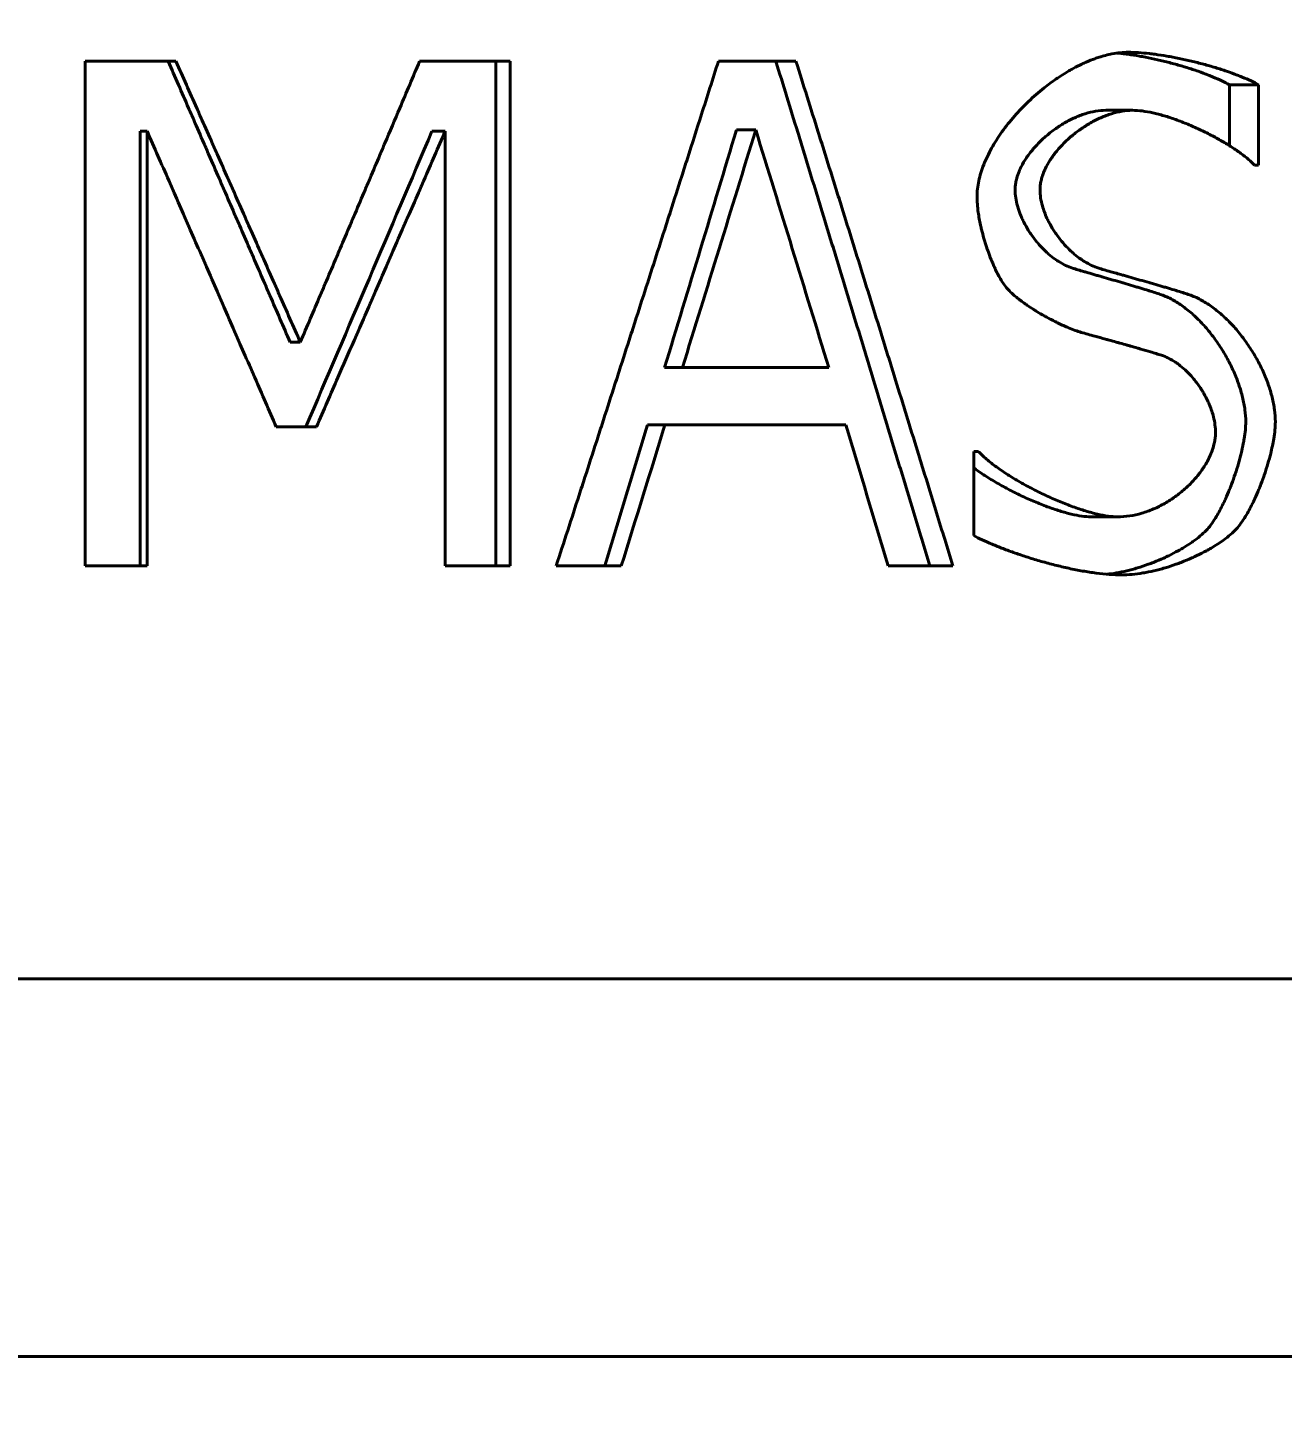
# Model space of a CAD drawing. Header units: millimetres. Extents: x 0 to 51860, y 0 to 5940.
# Drawn here: x 3983.95 to 4006.33, y 1702.15 to 1726.71 of the extents above; entities that cross this region are included whole.
import ezdxf

# ---------------------------------------------------------------- set-up
doc = ezdxf.new("R2010")
doc.units = ezdxf.units.MM
doc.header["$LTSCALE"] = 10
doc.layers.add('가시적인 것(ISO)', color=3, linetype='Continuous', lineweight=40)
doc.layers.add('치수(ISO)', color=2, linetype='Continuous', lineweight=25)
doc.styles.add('치수 텍스트_PSTEK_POSCO', font='isocp.shx')
doc.dimstyles.new('치수_PSTEK_POSCO', dxfattribs={"dimscale": 10, "dimtxt": 3.5, "dimasz": 2.5, "dimexe": 2, "dimexo": 2.5, "dimgap": 1, "dimtad": 1, "dimrnd": 1e-08, "dimdsep": 46, "dimtxsty": '치수 텍스트_PSTEK_POSCO', "dimcen": 0.09, "dimdle": 10, "dimclrd": 7, "dimclre": 7, "dimclrt": 2, "dimadec": 1, "dimazin": 2, "dimtfac": 1, "dimtmove": 0, "dimatfit": 3, "dimfxl": 0, "dimtolj": 1, "dimlwd": -1, "dimlwe": -1, "dimarcsym": 0})

# ---------------------------------------------------------------- blocks, each defined once
blk = doc.blocks.new('*D24')
at = {"layer": 'Defpoints', "color": 0}
for p in [(3893.189, 1812.006), (4763.189, 1812.006), (4763.189, 1549.441)]:
    blk.add_point(p, dxfattribs=at)
at = {"layer": '치수(ISO)', "color": 7}
for p, q in [((3893.189, 1787.006), (3893.189, 1529.441)), ((4763.189, 1787.006), (4763.189, 1529.441)), ((3918.189, 1549.441), (4738.189, 1549.441))]:
    blk.add_line(p, q, dxfattribs=at)
for points in [[(3918.189, 1553.607), (3918.189, 1545.274), (3893.189, 1549.441)], [(4738.189, 1553.607), (4738.189, 1545.274), (4763.189, 1549.441)]]:
    blk.add_solid(points, dxfattribs=at)
at = {"layer": '치수(ISO)', "color": 2, "insert": (4296.675, 1576.941), "char_height": 35, "attachment_point": 4, "style": '치수 텍스트_PSTEK_POSCO'}
blk.add_mtext('\\A1;870', dxfattribs=at)

msp = doc.modelspace()

# ---------------------------------------------------------------- linework, layer by layer
at = {"layer": '가시적인 것(ISO)'}
for p, q in [((3984.9754, 1717.11), (3984.9754, 1726.11)), ((3986.5968, 1726.11), (3984.9754, 1726.11)), ((3992.5559, 1726.11), (3990.9419, 1726.11)), ((3992.2993, 1726.11), (3992.2993, 1717.11)), ((3992.5559, 1726.11), (3992.5559, 1717.11)), ((3997.654, 1726.11), (3996.2708, 1726.11)), ((4005.3836, 1725.687), (4005.3836, 1724.6051)), ((4005.3836, 1725.687), (4005.9058, 1725.687)), ((4005.9058, 1725.687), (4005.9058, 1724.2575)), ((4003.1799, 1725.2348), (4003.6573, 1725.2348)), ((3985.9558, 1724.8629), (3985.9558, 1717.11)), ((3985.9558, 1724.8629), (3986.0836, 1724.8629)), ((3986.0836, 1724.8629), (3986.0836, 1717.11)), ((3991.1628, 1724.8629), (3991.3963, 1724.8629)), ((3991.3963, 1717.11), (3991.3963, 1724.8629)), ((3996.5932, 1724.8848), (3996.9369, 1724.8848)), ((4005.8311, 1724.2575), (4005.9058, 1724.2575)), ((3988.6319, 1721.0995), (3988.814, 1721.0995)), ((3995.3115, 1720.6473), (3995.6292, 1720.6473)), ((3998.2382, 1720.6473), (3995.6292, 1720.6473)), ((3995.0061, 1719.6262), (3995.3176, 1719.6262)), ((3995.3176, 1719.6262), (3998.5428, 1719.6262)), ((3988.3834, 1719.5898), (3989.1007, 1719.5898)), ((4000.8236, 1717.6497), (4000.8236, 1719.1522)), ((4000.903, 1719.1522), (4000.8236, 1719.1522)), ((4002.9157, 1717.9852), (4003.3877, 1717.9852)), ((3984.9754, 1717.11), (3986.0836, 1717.11)), ((3991.3963, 1717.11), (3992.5559, 1717.11)), ((3993.3787, 1717.11), (3994.5394, 1717.11)), ((3999.2973, 1717.11), (4000.4525, 1717.11)), ((4024.1951, 1709.7463), (3949.3438, 1709.7463)), ((4010.4946, 1703.0063), (3982.6233, 1703.0063))]:
    msp.add_line(p, q, dxfattribs=at)
for centre, major_axis, ratio, start_param, end_param in [((3831.8254, 1718.3681), (-169.766, -508.3477), 0.2894628, 1.6647014, 1.6696283), ((3834.7662, 1718.3681), (-170.0564, -499.0879), 0.2889188, 1.666416, 1.6714334), ((3796.8905, 1718.3681), (-174.8279, 497.4366), 0.3644437, 4.5824874, 4.5875048)]:
    msp.add_ellipse(centre, major_axis=major_axis, ratio=ratio, start_param=start_param, end_param=end_param, dxfattribs=at)
for points, knots in [([(4000.8832, 1723.6959), (4000.8832, 1723.7415), (4000.8859, 1723.7878), (4000.8911, 1723.8346), (4000.8963, 1723.8814), (4000.9041, 1723.9287), (4000.9143, 1723.9764), (4000.9347, 1724.0719), (4000.9647, 1724.1689), (4001.0032, 1724.2665), (4001.0225, 1724.3153), (4001.0439, 1724.3642), (4001.0673, 1724.4131), (4001.114, 1724.511), (4001.1688, 1724.6088), (4001.2303, 1724.7055), (4001.2611, 1724.7539), (4001.2935, 1724.802), (4001.3276, 1724.8496), (4001.3956, 1724.945), (4001.4699, 1725.0387), (4001.5494, 1725.1297), (4001.5891, 1725.1752), (4001.6301, 1725.22), (4001.6722, 1725.264), (4001.7565, 1725.352), (4001.8453, 1725.4368), (4001.9375, 1725.5172), (4001.9836, 1725.5574), (4002.0306, 1725.5965), (4002.0783, 1725.6344), (4002.1498, 1725.6913), (4002.223, 1725.7454), (4002.2973, 1725.7963), (4002.322, 1725.8133), (4002.3469, 1725.8299), (4002.3719, 1725.8461), (4002.4219, 1725.8786), (4002.4724, 1725.9096), (4002.5231, 1725.939), (4002.5485, 1725.9537), (4002.574, 1725.9679), (4002.5995, 1725.9818), (4002.6505, 1726.0095), (4002.7017, 1726.0355), (4002.7531, 1726.0597), (4002.7787, 1726.0718), (4002.8044, 1726.0834), (4002.8301, 1726.0946), (4002.8815, 1726.1169), (4002.933, 1726.1374), (4002.9843, 1726.1558), (4003.01, 1726.165), (4003.0356, 1726.1737), (4003.0612, 1726.1818), (4003.138, 1726.2063), (4003.2144, 1726.2261), (4003.29, 1726.2407), (4003.3908, 1726.2602), (4003.49, 1726.2705), (4003.5868, 1726.2705)], [0, 0, 0, 0, 0.0416667, 0.0416667, 0.0416667, 0.0833333, 0.0833333, 0.0833333, 0.1666667, 0.1666667, 0.1666667, 0.2083333, 0.2083333, 0.2083333, 0.2916667, 0.2916667, 0.2916667, 0.3333333, 0.3333333, 0.3333333, 0.4166667, 0.4166667, 0.4166667, 0.4583333, 0.4583333, 0.4583333, 0.5416667, 0.5416667, 0.5416667, 0.5833333, 0.5833333, 0.5833333, 0.6458333, 0.6458333, 0.6458333, 0.6666667, 0.6666667, 0.6666667, 0.7083333, 0.7083333, 0.7083333, 0.7291667, 0.7291667, 0.7291667, 0.7708333, 0.7708333, 0.7708333, 0.7916667, 0.7916667, 0.7916667, 0.8333333, 0.8333333, 0.8333333, 0.8541667, 0.8541667, 0.8541667, 0.9166667, 0.9166667, 0.9166667, 1, 1, 1, 1]), ([(4003.3847, 1726.2564), (4003.4138, 1726.2536), (4003.4434, 1726.2505), (4003.5061, 1726.2432), (4003.5394, 1726.239), (4003.6404, 1726.2251), (4003.7094, 1726.2143), (4003.8146, 1726.1958), (4003.8499, 1726.1893), (4003.9563, 1726.1687), (4004.0279, 1726.1537), (4004.1354, 1726.1293), (4004.1713, 1726.1209), (4004.2785, 1726.0949), (4004.3497, 1726.0765), (4004.4551, 1726.0475), (4004.49, 1726.0376), (4004.5936, 1726.0073), (4004.6615, 1725.9863), (4004.7603, 1725.9539), (4004.7927, 1725.9429), (4004.8884, 1725.9097), (4004.9499, 1725.8869), (4005.0378, 1725.8523), (4005.0663, 1725.8407), (4005.1496, 1725.8056), (4005.202, 1725.782), (4005.2989, 1725.7345), (4005.3435, 1725.7107), (4005.3836, 1725.687)], [0.12844075, 0.12844075, 0.12844075, 0.12844075, 0.16666667, 0.16666667, 0.20833333, 0.20833333, 0.29166667, 0.29166667, 0.33333333, 0.33333333, 0.41666667, 0.41666667, 0.45833333, 0.45833333, 0.54166667, 0.54166667, 0.58333333, 0.58333333, 0.66666667, 0.66666667, 0.70833333, 0.70833333, 0.79166667, 0.79166667, 0.83333333, 0.83333333, 0.91666667, 0.91666667, 1, 1, 1, 1]), ([(4003.5868, 1726.2705), (4003.6424, 1726.2705), (4003.7015, 1726.2684), (4003.7634, 1726.2644), (4003.8253, 1726.2605), (4003.89, 1726.2546), (4003.9568, 1726.247), (4003.9901, 1726.2432), (4004.0241, 1726.239), (4004.0584, 1726.2344), (4004.1271, 1726.2251), (4004.1976, 1726.2143), (4004.2691, 1726.202), (4004.3048, 1726.1958), (4004.3409, 1726.1893), (4004.3771, 1726.1824), (4004.4494, 1726.1687), (4004.5225, 1726.1537), (4004.5957, 1726.1374), (4004.6322, 1726.1293), (4004.6688, 1726.1209), (4004.7053, 1726.1122), (4004.7782, 1726.0949), (4004.8509, 1726.0765), (4004.9225, 1726.0571), (4004.9584, 1726.0475), (4004.994, 1726.0376), (4005.0292, 1726.0275), (4005.0997, 1726.0073), (4005.1689, 1725.9863), (4005.2361, 1725.9647), (4005.2697, 1725.9539), (4005.3028, 1725.9429), (4005.3354, 1725.9319), (4005.4004, 1725.9097), (4005.4632, 1725.8869), (4005.523, 1725.8639), (4005.5529, 1725.8523), (4005.582, 1725.8407), (4005.6103, 1725.829), (4005.667, 1725.8056), (4005.7204, 1725.782), (4005.7698, 1725.7583), (4005.8193, 1725.7345), (4005.8648, 1725.7107), (4005.9058, 1725.687)], [0, 0, 0, 0, 0.0833333, 0.0833333, 0.0833333, 0.1666667, 0.1666667, 0.1666667, 0.2083333, 0.2083333, 0.2083333, 0.2916667, 0.2916667, 0.2916667, 0.3333333, 0.3333333, 0.3333333, 0.4166667, 0.4166667, 0.4166667, 0.4583333, 0.4583333, 0.4583333, 0.5416667, 0.5416667, 0.5416667, 0.5833333, 0.5833333, 0.5833333, 0.6666667, 0.6666667, 0.6666667, 0.7083333, 0.7083333, 0.7083333, 0.7916667, 0.7916667, 0.7916667, 0.8333333, 0.8333333, 0.8333333, 0.9166667, 0.9166667, 0.9166667, 1, 1, 1, 1]), ([(3986.4588, 1726.11), (3986.5194, 1725.9709), (3986.6405, 1725.6925), (3986.7918, 1725.3445), (3986.9431, 1724.9966), (3987.064, 1724.7182), (3987.2151, 1724.3703), (3987.336, 1724.0919), (3987.487, 1723.744), (3987.6077, 1723.4656), (3987.7586, 1723.1176), (3987.8792, 1722.8393), (3988.0299, 1722.4913), (3988.1504, 1722.213), (3988.301, 1721.865), (3988.4515, 1721.517), (3988.5718, 1721.2387), (3988.6319, 1721.0995)], [0, 0, 0, 0, 0.0457587, 0.0915174, 0.11439674, 0.16015544, 0.18303479, 0.22879349, 0.25167284, 0.29743153, 0.32031088, 0.36606958, 0.38894893, 0.43470763, 0.45758698, 0.50334567, 0.54910437, 0.54910437, 0.54910437, 0.54910437]), ([(3986.5968, 1726.11), (3986.6586, 1725.9709), (3986.7822, 1725.6925), (3986.9366, 1725.3445), (3987.0909, 1724.9966), (3987.2143, 1724.7182), (3987.3685, 1724.3703), (3987.4918, 1724.0919), (3987.6459, 1723.744), (3987.769, 1723.4656), (3987.923, 1723.1176), (3988.046, 1722.8393), (3988.1998, 1722.4913), (3988.3228, 1722.213), (3988.4764, 1721.865), (3988.6299, 1721.517), (3988.7527, 1721.2387), (3988.814, 1721.0995)], [0, 0, 0, 0, 0.0457587, 0.0915174, 0.11439674, 0.16015544, 0.18303479, 0.22879349, 0.25167284, 0.29743153, 0.32031088, 0.36606958, 0.38894893, 0.43470763, 0.45758698, 0.50334567, 0.54910437, 0.54910437, 0.54910437, 0.54910437]), ([(3988.814, 1721.0995), (3988.8734, 1721.2387), (3988.9921, 1721.517), (3989.1403, 1721.865), (3989.2885, 1722.213), (3989.407, 1722.4913), (3989.555, 1722.8393), (3989.6734, 1723.1176), (3989.8212, 1723.4656), (3989.9395, 1723.744), (3990.0872, 1724.0919), (3990.2052, 1724.3703), (3990.3823, 1724.7878), (3990.6181, 1725.3445), (3990.8242, 1725.8317), (3990.9419, 1726.11)], [0, 0, 0, 0, 0.04551344, 0.09102688, 0.11378359, 0.15929703, 0.18205375, 0.22756719, 0.25032391, 0.29583735, 0.31859406, 0.3641075, 0.38686422, 0.45513438, 0.54616125, 0.54616125, 0.54616125, 0.54616125]), ([(3993.3787, 1717.11), (3993.447, 1717.3206), (3993.5835, 1717.7418), (3993.754, 1718.2682), (3993.9242, 1718.7947), (3994.0603, 1719.2158), (3994.2303, 1719.7423), (3994.3661, 1720.1634), (3994.5357, 1720.6899), (3994.6713, 1721.111), (3994.8405, 1721.6375), (3994.9758, 1722.0586), (3995.1448, 1722.5851), (3995.2798, 1723.0062), (3995.4484, 1723.5327), (3995.5831, 1723.9538), (3995.7681, 1724.5327), (3995.9863, 1725.2163), (3996.1705, 1725.7947), (3996.2708, 1726.11)], [0, 0, 0, 0, 0.06666667, 0.13333333, 0.16666667, 0.23333333, 0.26666667, 0.33333333, 0.36666667, 0.43333333, 0.46666667, 0.53333333, 0.56666667, 0.63333333, 0.66666667, 0.73333333, 0.76666667, 0.84992169, 0.94976506, 0.94976506, 0.94976506, 0.94976506]), ([(3997.296, 1726.11), (3997.361, 1725.8995), (3997.4908, 1725.4783), (3997.6528, 1724.9519), (3997.8146, 1724.4254), (3997.9439, 1724.0043), (3998.1053, 1723.4778), (3998.2343, 1723.0567), (3998.3953, 1722.5302), (3998.5239, 1722.109), (3998.6845, 1721.5826), (3998.8128, 1721.1614), (3998.9729, 1720.635), (3999.1009, 1720.2138), (3999.2606, 1719.6874), (3999.3882, 1719.2662), (3999.5633, 1718.6874), (3999.6745, 1718.3191), (3999.849, 1717.7408), (3999.944, 1717.4254), (4000.0388, 1717.11)], [0, 0, 0, 0, 0.06666667, 0.13333333, 0.16666667, 0.23333333, 0.26666667, 0.33333333, 0.36666667, 0.43333333, 0.46666667, 0.53333333, 0.56666667, 0.63333333, 0.66666667, 0.73333333, 0.76666667, 0.84992169, 0.84992169, 0.94976506, 0.94976506, 0.94976506, 0.94976506]), ([(3997.654, 1726.11), (3997.7203, 1725.8995), (3997.8527, 1725.4783), (3998.018, 1724.9519), (3998.1831, 1724.4254), (3998.3151, 1724.0043), (3998.4797, 1723.4778), (3998.6113, 1723.0567), (3998.7756, 1722.5302), (3998.9068, 1722.109), (3999.0706, 1721.5826), (3999.2015, 1721.1614), (3999.3649, 1720.635), (3999.4955, 1720.2138), (3999.6584, 1719.6874), (3999.7886, 1719.2662), (3999.9673, 1718.6874), (4000.1779, 1718.0038), (4000.3557, 1717.4254), (4000.4525, 1717.11)], [0, 0, 0, 0, 0.06666667, 0.13333333, 0.16666667, 0.23333333, 0.26666667, 0.33333333, 0.36666667, 0.43333333, 0.46666667, 0.53333333, 0.56666667, 0.63333333, 0.66666667, 0.73333333, 0.76666667, 0.84992169, 0.94976506, 0.94976506, 0.94976506, 0.94976506]), ([(4003.1799, 1725.2348), (4003.1203, 1725.2348), (4003.0593, 1725.2294), (4002.9978, 1725.2191), (4002.9362, 1725.2088), (4002.874, 1725.1936), (4002.8118, 1725.1741), (4002.7807, 1725.1643), (4002.7496, 1725.1535), (4002.7185, 1725.1416), (4002.6564, 1725.1179), (4002.5946, 1725.09), (4002.5337, 1725.0587), (4002.5033, 1725.043), (4002.473, 1725.0264), (4002.4431, 1725.009), (4002.3832, 1724.9742), (4002.3246, 1724.9362), (4002.2678, 1724.8954), (4002.2394, 1724.875), (4002.2114, 1724.8539), (4002.184, 1724.8322), (4002.1292, 1724.7888), (4002.0766, 1724.7429), (4002.0267, 1724.6951), (4002.0017, 1724.6712), (4001.9775, 1724.6469), (4001.954, 1724.622), (4001.9071, 1724.5724), (4001.8633, 1724.5212), (4001.8232, 1724.4688), (4001.8032, 1724.4426), (4001.7841, 1724.4161), (4001.766, 1724.3894), (4001.7298, 1724.336), (4001.6977, 1724.2817), (4001.6703, 1724.2271), (4001.6566, 1724.1998), (4001.644, 1724.1724), (4001.6327, 1724.1451), (4001.6158, 1724.104), (4001.6017, 1724.0628), (4001.5907, 1724.0219), (4001.587, 1724.0083), (4001.5837, 1723.9947), (4001.5807, 1723.9811), (4001.5747, 1723.9539), (4001.5702, 1723.9268), (4001.5671, 1723.8999), (4001.5641, 1723.8731), (4001.5625, 1723.8464), (4001.5625, 1723.8199)], [0, 0, 0, 0, 0.0833333, 0.0833333, 0.0833333, 0.1666667, 0.1666667, 0.1666667, 0.2083333, 0.2083333, 0.2083333, 0.2916667, 0.2916667, 0.2916667, 0.3333333, 0.3333333, 0.3333333, 0.4166667, 0.4166667, 0.4166667, 0.4583333, 0.4583333, 0.4583333, 0.5416667, 0.5416667, 0.5416667, 0.5833333, 0.5833333, 0.5833333, 0.6666667, 0.6666667, 0.6666667, 0.7083333, 0.7083333, 0.7083333, 0.7916667, 0.7916667, 0.7916667, 0.8333333, 0.8333333, 0.8333333, 0.8958333, 0.8958333, 0.8958333, 0.9166667, 0.9166667, 0.9166667, 0.9583333, 0.9583333, 0.9583333, 1, 1, 1, 1]), ([(4003.6573, 1725.2348), (4003.5964, 1725.2348), (4003.5343, 1725.2294), (4003.4715, 1725.2191), (4003.4087, 1725.2088), (4003.3452, 1725.1936), (4003.2817, 1725.1741), (4003.25, 1725.1643), (4003.2182, 1725.1535), (4003.1866, 1725.1416), (4003.1232, 1725.1179), (4003.0601, 1725.09), (4002.998, 1725.0587), (4002.9669, 1725.043), (4002.9361, 1725.0264), (4002.9055, 1725.009), (4002.8445, 1724.9742), (4002.7846, 1724.9362), (4002.7267, 1724.8954), (4002.6977, 1724.875), (4002.6692, 1724.8539), (4002.6412, 1724.8322), (4002.5853, 1724.7888), (4002.5315, 1724.7429), (4002.4807, 1724.6951), (4002.4552, 1724.6712), (4002.4305, 1724.6469), (4002.4066, 1724.622), (4002.3587, 1724.5724), (4002.314, 1724.5212), (4002.2731, 1724.4688), (4002.2526, 1724.4426), (4002.2331, 1724.4161), (4002.2147, 1724.3894), (4002.1778, 1724.336), (4002.145, 1724.2817), (4002.117, 1724.2271), (4002.082, 1724.1589), (4002.0546, 1724.0901), (4002.0358, 1724.0219), (4002.0321, 1724.0083), (4002.0287, 1723.9947), (4002.0256, 1723.9811), (4002.0195, 1723.9539), (4002.0149, 1723.9268), (4002.0118, 1723.8999), (4002.0087, 1723.8731), (4002.0071, 1723.8464), (4002.0071, 1723.8199)], [0, 0, 0, 0, 0.0833333, 0.0833333, 0.0833333, 0.1666667, 0.1666667, 0.1666667, 0.2083333, 0.2083333, 0.2083333, 0.2916667, 0.2916667, 0.2916667, 0.3333333, 0.3333333, 0.3333333, 0.4166667, 0.4166667, 0.4166667, 0.4583333, 0.4583333, 0.4583333, 0.5416667, 0.5416667, 0.5416667, 0.5833333, 0.5833333, 0.5833333, 0.6666667, 0.6666667, 0.6666667, 0.7083333, 0.7083333, 0.7083333, 0.7916667, 0.7916667, 0.7916667, 0.8958333, 0.8958333, 0.8958333, 0.9166667, 0.9166667, 0.9166667, 0.9583333, 0.9583333, 0.9583333, 1, 1, 1, 1]), ([(4005.8311, 1724.2575), (4005.8005, 1724.2903), (4005.7644, 1724.3245), (4005.7237, 1724.3595), (4005.6829, 1724.3945), (4005.6375, 1724.4304), (4005.5881, 1724.4667), (4005.5634, 1724.4848), (4005.5377, 1724.5031), (4005.5111, 1724.5214), (4005.4579, 1724.558), (4005.4011, 1724.5948), (4005.3414, 1724.6314), (4005.3116, 1724.6496), (4005.281, 1724.6678), (4005.2498, 1724.6859), (4005.1875, 1724.7221), (4005.1226, 1724.7579), (4005.056, 1724.7927), (4005.0226, 1724.8101), (4004.9889, 1724.8272), (4004.9548, 1724.8441), (4004.8865, 1724.8779), (4004.8169, 1724.9105), (4004.7467, 1724.9416), (4004.7115, 1724.9571), (4004.6763, 1724.9722), (4004.6409, 1724.9869), (4004.5702, 1725.0162), (4004.4992, 1725.0437), (4004.4288, 1725.069), (4004.3936, 1725.0816), (4004.3585, 1725.0937), (4004.3236, 1725.1051), (4004.2538, 1725.128), (4004.1849, 1725.1484), (4004.1177, 1725.1659), (4004.0841, 1725.1746), (4004.051, 1725.1826), (4004.0183, 1725.1898), (4003.953, 1725.2042), (4003.8897, 1725.2155), (4003.8293, 1725.2231), (4003.7688, 1725.2308), (4003.7113, 1725.2348), (4003.6573, 1725.2348)], [0, 0, 0, 0, 0.0833333, 0.0833333, 0.0833333, 0.1666667, 0.1666667, 0.1666667, 0.2083333, 0.2083333, 0.2083333, 0.2916667, 0.2916667, 0.2916667, 0.3333333, 0.3333333, 0.3333333, 0.4166667, 0.4166667, 0.4166667, 0.4583333, 0.4583333, 0.4583333, 0.5416667, 0.5416667, 0.5416667, 0.5833333, 0.5833333, 0.5833333, 0.6666667, 0.6666667, 0.6666667, 0.7083333, 0.7083333, 0.7083333, 0.7916667, 0.7916667, 0.7916667, 0.8333333, 0.8333333, 0.8333333, 0.9166667, 0.9166667, 0.9166667, 1, 1, 1, 1]), ([(3988.3834, 1719.5898), (3988.3198, 1719.7363), (3988.1924, 1720.0292), (3988.0331, 1720.3954), (3987.8738, 1720.7616), (3987.7462, 1721.0545), (3987.5867, 1721.4207), (3987.4591, 1721.7137), (3987.2994, 1722.0799), (3987.1716, 1722.3728), (3987.0119, 1722.739), (3986.884, 1723.0319), (3986.724, 1723.3981), (3986.596, 1723.6911), (3986.436, 1724.0573), (3986.2759, 1724.4235), (3986.1477, 1724.7164), (3986.0836, 1724.8629)], [0, 0, 0, 0, 0.04802959, 0.09605917, 0.12007396, 0.16810355, 0.19211834, 0.24014793, 0.26416272, 0.3121923, 0.3362071, 0.38423668, 0.40825147, 0.45628106, 0.48029585, 0.52832544, 0.57635502, 0.57635502, 0.57635502, 0.57635502]), ([(3991.3963, 1724.8629), (3991.3328, 1724.7164), (3991.2059, 1724.4235), (3991.0471, 1724.0573), (3990.8882, 1723.6911), (3990.761, 1723.3981), (3990.6019, 1723.0319), (3990.4745, 1722.739), (3990.3152, 1722.3728), (3990.1876, 1722.0799), (3990.0281, 1721.7137), (3989.9004, 1721.4207), (3989.7087, 1720.9813), (3989.453, 1720.3954), (3989.2289, 1719.8827), (3989.1007, 1719.5898)], [0, 0, 0, 0, 0.04810348, 0.09620695, 0.12025869, 0.16836217, 0.19241391, 0.24051739, 0.26456913, 0.3126726, 0.33672434, 0.38482782, 0.40887956, 0.48103477, 0.57724173, 0.57724173, 0.57724173, 0.57724173]), ([(3996.5932, 1724.8848), (3996.3806, 1724.1785), (3996.1675, 1723.4723), (3995.7402, 1722.0598), (3995.5261, 1721.3536), (3995.3115, 1720.6473)], [-0.44497951, -0.44497951, -0.44497951, -0.44497951, -0.22248976, -0.22248976, 0, 0, 0, 0]), ([(3996.9369, 1724.8848), (3996.72, 1724.1785), (3996.5026, 1723.4723), (3996.0666, 1722.0598), (3995.8482, 1721.3536), (3995.6292, 1720.6473)], [-0.44582862, -0.44582862, -0.44582862, -0.44582862, -0.22291431, -0.22291431, 0, 0, 0, 0]), ([(3998.2382, 1720.6473), (3998.0225, 1721.3536), (3997.8062, 1722.0598), (3997.3724, 1723.4723), (3997.1549, 1724.1785), (3996.9369, 1724.8848)], [-0.44605587, -0.44605587, -0.44605587, -0.44605587, -0.22302794, -0.22302794, 0, 0, 0, 0]), ([(4001.5625, 1723.8199), (4001.5625, 1723.7725), (4001.5662, 1723.7244), (4001.5733, 1723.6758), (4001.5803, 1723.6272), (4001.5907, 1723.5783), (4001.6042, 1723.5293), (4001.6109, 1723.5048), (4001.6184, 1723.4803), (4001.6266, 1723.4559), (4001.643, 1723.407), (4001.6623, 1723.3582), (4001.6841, 1723.31), (4001.695, 1723.2859), (4001.7065, 1723.2619), (4001.7187, 1723.2381), (4001.7429, 1723.1905), (4001.7696, 1723.1436), (4001.7982, 1723.0977), (4001.8126, 1723.0748), (4001.8274, 1723.0522), (4001.8427, 1723.0299), (4001.8734, 1722.9852), (4001.9059, 1722.9418), (4001.9399, 1722.9), (4001.957, 1722.8792), (4001.9744, 1722.8587), (4001.9921, 1722.8387), (4002.0277, 1722.7986), (4002.0646, 1722.7604), (4002.1025, 1722.7243), (4002.1215, 1722.7063), (4002.1407, 1722.6888), (4002.1602, 1722.6719), (4002.1991, 1722.6381), (4002.2389, 1722.6067), (4002.2792, 1722.578), (4002.2994, 1722.5636), (4002.3197, 1722.5499), (4002.3402, 1722.537), (4002.381, 1722.5111), (4002.4222, 1722.4882), (4002.4635, 1722.4685), (4002.5048, 1722.4488), (4002.5462, 1722.4324), (4002.5873, 1722.4196)], [0, 0, 0, 0, 0.0833333, 0.0833333, 0.0833333, 0.1666667, 0.1666667, 0.1666667, 0.2083333, 0.2083333, 0.2083333, 0.2916667, 0.2916667, 0.2916667, 0.3333333, 0.3333333, 0.3333333, 0.4166667, 0.4166667, 0.4166667, 0.4583333, 0.4583333, 0.4583333, 0.5416667, 0.5416667, 0.5416667, 0.5833333, 0.5833333, 0.5833333, 0.6666667, 0.6666667, 0.6666667, 0.7083333, 0.7083333, 0.7083333, 0.7916667, 0.7916667, 0.7916667, 0.8333333, 0.8333333, 0.8333333, 0.9166667, 0.9166667, 0.9166667, 1, 1, 1, 1]), ([(4002.0071, 1723.8199), (4002.0071, 1723.7725), (4002.0108, 1723.7244), (4002.018, 1723.6758), (4002.0252, 1723.6272), (4002.0359, 1723.5783), (4002.0496, 1723.5293), (4002.0702, 1723.4558), (4002.0977, 1723.3823), (4002.1311, 1723.31), (4002.1422, 1723.2859), (4002.154, 1723.2619), (4002.1664, 1723.2381), (4002.1911, 1723.1905), (4002.2183, 1723.1436), (4002.2476, 1723.0977), (4002.2622, 1723.0748), (4002.2774, 1723.0522), (4002.293, 1723.0299), (4002.3242, 1722.9852), (4002.3574, 1722.9418), (4002.3922, 1722.9), (4002.4095, 1722.8792), (4002.4273, 1722.8587), (4002.4454, 1722.8387), (4002.4817, 1722.7986), (4002.5193, 1722.7604), (4002.558, 1722.7243), (4002.5774, 1722.7063), (4002.597, 1722.6888), (4002.6169, 1722.6719), (4002.6566, 1722.6381), (4002.6972, 1722.6067), (4002.7383, 1722.578), (4002.7589, 1722.5636), (4002.7797, 1722.5499), (4002.8005, 1722.537), (4002.8422, 1722.5111), (4002.8842, 1722.4882), (4002.9264, 1722.4685), (4002.9685, 1722.4488), (4003.0107, 1722.4324), (4003.0527, 1722.4196)], [0, 0, 0, 0, 0.0833333, 0.0833333, 0.0833333, 0.1666667, 0.1666667, 0.1666667, 0.2916667, 0.2916667, 0.2916667, 0.3333333, 0.3333333, 0.3333333, 0.4166667, 0.4166667, 0.4166667, 0.4583333, 0.4583333, 0.4583333, 0.5416667, 0.5416667, 0.5416667, 0.5833333, 0.5833333, 0.5833333, 0.6666667, 0.6666667, 0.6666667, 0.7083333, 0.7083333, 0.7083333, 0.7916667, 0.7916667, 0.7916667, 0.8333333, 0.8333333, 0.8333333, 0.9166667, 0.9166667, 0.9166667, 1, 1, 1, 1]), ([(4001.4106, 1722.0695), (4001.3898, 1722.0944), (4001.3688, 1722.1229), (4001.3478, 1722.1543), (4001.3268, 1722.1858), (4001.3057, 1722.2203), (4001.2848, 1722.2574), (4001.2535, 1722.313), (4001.2226, 1722.3745), (4001.1926, 1722.4402), (4001.1826, 1722.4622), (4001.1727, 1722.4846), (4001.1629, 1722.5074), (4001.1434, 1722.553), (4001.1243, 1722.6004), (4001.106, 1722.649), (4001.0968, 1722.6732), (4001.0879, 1722.6978), (4001.0791, 1722.7227), (4001.0615, 1722.7724), (4001.0446, 1722.8231), (4001.0288, 1722.8744), (4001.0208, 1722.9), (4001.0131, 1722.9258), (4001.0057, 1722.9516), (4000.9909, 1723.0034), (4000.977, 1723.0554), (4000.9644, 1723.1073), (4000.9581, 1723.1333), (4000.9521, 1723.1592), (4000.9465, 1723.1851), (4000.9295, 1723.2626), (4000.9154, 1723.3394), (4000.9049, 1723.4139), (4000.8909, 1723.5132), (4000.8832, 1723.6084), (4000.8832, 1723.6959)], [0, 0, 0, 0, 0.0833333, 0.0833333, 0.0833333, 0.1666667, 0.1666667, 0.1666667, 0.2916667, 0.2916667, 0.2916667, 0.3333333, 0.3333333, 0.3333333, 0.4166667, 0.4166667, 0.4166667, 0.4583333, 0.4583333, 0.4583333, 0.5416667, 0.5416667, 0.5416667, 0.5833333, 0.5833333, 0.5833333, 0.6666667, 0.6666667, 0.6666667, 0.7083333, 0.7083333, 0.7083333, 0.8333333, 0.8333333, 0.8333333, 1, 1, 1, 1]), ([(4002.5873, 1722.4196), (4002.6148, 1722.4111), (4002.6465, 1722.4015), (4002.7172, 1722.3804), (4002.7561, 1722.3689), (4002.8188, 1722.3505), (4002.8404, 1722.3442), (4002.9071, 1722.3248), (4002.954, 1722.3112), (4003.0269, 1722.29), (4003.0517, 1722.2829), (4003.127, 1722.2611), (4003.1786, 1722.2462), (4003.2569, 1722.2235), (4003.2831, 1722.2159), (4003.3621, 1722.193), (4003.415, 1722.1776), (4003.4937, 1722.1546), (4003.5198, 1722.147), (4003.5975, 1722.1242), (4003.6485, 1722.1091), (4003.7227, 1722.087), (4003.747, 1722.0797), (4003.8186, 1722.0582), (4003.8645, 1722.0443), (4003.9293, 1722.0244), (4003.9503, 1722.0179), (4004.011, 1721.9989), (4004.0485, 1721.987), (4004.1162, 1721.9648), (4004.1464, 1721.9547), (4004.1723, 1721.9455)], [0, 0, 0, 0, 0.0833333, 0.0833333, 0.1666667, 0.1666667, 0.2083333, 0.2083333, 0.2916667, 0.2916667, 0.3333333, 0.3333333, 0.4166667, 0.4166667, 0.4583333, 0.4583333, 0.5416667, 0.5416667, 0.5833333, 0.5833333, 0.6666667, 0.6666667, 0.7083333, 0.7083333, 0.7916667, 0.7916667, 0.8333333, 0.8333333, 0.9166667, 0.9166667, 1, 1, 1, 1]), ([(4003.0527, 1722.4196), (4003.0807, 1722.4111), (4003.1131, 1722.4015), (4003.1491, 1722.3909), (4003.1852, 1722.3804), (4003.2249, 1722.3689), (4003.2675, 1722.3566), (4003.3315, 1722.3383), (4003.402, 1722.3182), (4003.4764, 1722.2971), (4003.5012, 1722.29), (4003.5265, 1722.2829), (4003.5521, 1722.2756), (4003.6033, 1722.2611), (4003.6559, 1722.2462), (4003.7092, 1722.2311), (4003.7358, 1722.2235), (4003.7626, 1722.2159), (4003.7894, 1722.2083), (4003.8432, 1722.193), (4003.8971, 1722.1776), (4003.9507, 1722.1623), (4003.9774, 1722.1546), (4004.0041, 1722.147), (4004.0305, 1722.1394), (4004.0833, 1722.1242), (4004.1354, 1722.1091), (4004.1858, 1722.0944), (4004.2111, 1722.087), (4004.2359, 1722.0797), (4004.2603, 1722.0726), (4004.309, 1722.0582), (4004.3557, 1722.0443), (4004.3999, 1722.031), (4004.4219, 1722.0244), (4004.4433, 1722.0179), (4004.464, 1722.0115), (4004.5053, 1721.9989), (4004.5435, 1721.987), (4004.5781, 1721.9759), (4004.6126, 1721.9648), (4004.6435, 1721.9547), (4004.6698, 1721.9455)], [0, 0, 0, 0, 0.0833333, 0.0833333, 0.0833333, 0.1666667, 0.1666667, 0.1666667, 0.2916667, 0.2916667, 0.2916667, 0.3333333, 0.3333333, 0.3333333, 0.4166667, 0.4166667, 0.4166667, 0.4583333, 0.4583333, 0.4583333, 0.5416667, 0.5416667, 0.5416667, 0.5833333, 0.5833333, 0.5833333, 0.6666667, 0.6666667, 0.6666667, 0.7083333, 0.7083333, 0.7083333, 0.7916667, 0.7916667, 0.7916667, 0.8333333, 0.8333333, 0.8333333, 0.9166667, 0.9166667, 0.9166667, 1, 1, 1, 1]), ([(4002.7423, 1721.2745), (4002.7077, 1721.2849), (4002.6715, 1721.2969), (4002.6339, 1721.3105), (4002.5964, 1721.3241), (4002.5575, 1721.3392), (4002.5176, 1721.3557), (4002.4579, 1721.3804), (4002.396, 1721.4082), (4002.3332, 1721.4384), (4002.3123, 1721.4484), (4002.2913, 1721.4587), (4002.2702, 1721.4693), (4002.228, 1721.4904), (4002.1857, 1721.5126), (4002.1434, 1721.5355), (4002.1223, 1721.5469), (4002.1013, 1721.5586), (4002.0803, 1721.5704), (4002.0384, 1721.5941), (4001.9968, 1721.6184), (4001.9559, 1721.6433), (4001.9354, 1721.6557), (4001.9152, 1721.6683), (4001.8952, 1721.681), (4001.8551, 1721.7063), (4001.816, 1721.7321), (4001.7781, 1721.7581), (4001.7592, 1721.7711), (4001.7406, 1721.7841), (4001.7224, 1721.7972), (4001.6677, 1721.8365), (4001.6164, 1721.8761), (4001.5697, 1721.9154), (4001.5074, 1721.9678), (4001.4534, 1722.0197), (4001.4106, 1722.0695)], [0, 0, 0, 0, 0.0833333, 0.0833333, 0.0833333, 0.1666667, 0.1666667, 0.1666667, 0.2916667, 0.2916667, 0.2916667, 0.3333333, 0.3333333, 0.3333333, 0.4166667, 0.4166667, 0.4166667, 0.4583333, 0.4583333, 0.4583333, 0.5416667, 0.5416667, 0.5416667, 0.5833333, 0.5833333, 0.5833333, 0.6666667, 0.6666667, 0.6666667, 0.7083333, 0.7083333, 0.7083333, 0.8333333, 0.8333333, 0.8333333, 1, 1, 1, 1]), ([(4004.1723, 1721.9455), (4004.2379, 1721.9218), (4004.3031, 1721.8922), (4004.3673, 1721.8572), (4004.4316, 1721.8222), (4004.4951, 1721.7819), (4004.5572, 1721.737), (4004.5883, 1721.7145), (4004.6191, 1721.6909), (4004.6495, 1721.6663), (4004.7104, 1721.6169), (4004.7698, 1721.5632), (4004.8274, 1721.506), (4004.8562, 1721.4773), (4004.8845, 1721.4478), (4004.9124, 1721.4174), (4004.9681, 1721.3567), (4005.0218, 1721.2927), (4005.0731, 1721.2262), (4005.0988, 1721.1929), (4005.1238, 1721.1589), (4005.1483, 1721.1244), (4005.1971, 1721.0554), (4005.2434, 1720.9841), (4005.2868, 1720.9113), (4005.3085, 1720.8748), (4005.3295, 1720.838), (4005.3497, 1720.8008), (4005.39, 1720.7266), (4005.4273, 1720.651), (4005.4611, 1720.5749), (4005.4779, 1720.5369), (4005.494, 1720.4987), (4005.5091, 1720.4604), (4005.5393, 1720.3839), (4005.5658, 1720.3072), (4005.5883, 1720.2308), (4005.5996, 1720.1927), (4005.6098, 1720.1546), (4005.619, 1720.1168), (4005.6374, 1720.0411), (4005.6515, 1719.9662), (4005.6611, 1719.8927), (4005.6707, 1719.8192), (4005.6757, 1719.7472), (4005.6757, 1719.6773)], [0, 0, 0, 0, 0.0833333, 0.0833333, 0.0833333, 0.1666667, 0.1666667, 0.1666667, 0.2083333, 0.2083333, 0.2083333, 0.2916667, 0.2916667, 0.2916667, 0.3333333, 0.3333333, 0.3333333, 0.4166667, 0.4166667, 0.4166667, 0.4583333, 0.4583333, 0.4583333, 0.5416667, 0.5416667, 0.5416667, 0.5833333, 0.5833333, 0.5833333, 0.6666667, 0.6666667, 0.6666667, 0.7083333, 0.7083333, 0.7083333, 0.7916667, 0.7916667, 0.7916667, 0.8333333, 0.8333333, 0.8333333, 0.9166667, 0.9166667, 0.9166667, 1, 1, 1, 1]), ([(4004.6698, 1721.9455), (4004.7368, 1721.9218), (4004.8032, 1721.8922), (4004.8688, 1721.8572), (4004.9344, 1721.8222), (4004.9991, 1721.7819), (4005.0626, 1721.737), (4005.0943, 1721.7145), (4005.1257, 1721.6909), (4005.1568, 1721.6663), (4005.2188, 1721.6169), (4005.2795, 1721.5632), (4005.3382, 1721.506), (4005.3676, 1721.4773), (4005.3965, 1721.4478), (4005.4249, 1721.4174), (4005.4818, 1721.3567), (4005.5366, 1721.2927), (4005.5889, 1721.2262), (4005.6151, 1721.1929), (4005.6407, 1721.1589), (4005.6656, 1721.1244), (4005.7155, 1721.0554), (4005.7627, 1720.9841), (4005.807, 1720.9113), (4005.8291, 1720.8748), (4005.8505, 1720.838), (4005.8711, 1720.8008), (4005.9123, 1720.7266), (4005.9503, 1720.651), (4005.9847, 1720.5749), (4006.002, 1720.5369), (4006.0183, 1720.4987), (4006.0337, 1720.4604), (4006.0645, 1720.3839), (4006.0916, 1720.3072), (4006.1146, 1720.2308), (4006.1261, 1720.1927), (4006.1365, 1720.1546), (4006.1459, 1720.1168), (4006.1647, 1720.0411), (4006.1791, 1719.9662), (4006.1889, 1719.8927), (4006.1986, 1719.8192), (4006.2037, 1719.7472), (4006.2037, 1719.6773)], [0, 0, 0, 0, 0.0833333, 0.0833333, 0.0833333, 0.1666667, 0.1666667, 0.1666667, 0.2083333, 0.2083333, 0.2083333, 0.2916667, 0.2916667, 0.2916667, 0.3333333, 0.3333333, 0.3333333, 0.4166667, 0.4166667, 0.4166667, 0.4583333, 0.4583333, 0.4583333, 0.5416667, 0.5416667, 0.5416667, 0.5833333, 0.5833333, 0.5833333, 0.6666667, 0.6666667, 0.6666667, 0.7083333, 0.7083333, 0.7083333, 0.7916667, 0.7916667, 0.7916667, 0.8333333, 0.8333333, 0.8333333, 0.9166667, 0.9166667, 0.9166667, 1, 1, 1, 1]), ([(4004.1747, 1720.8661), (4004.1445, 1720.8758), (4004.0806, 1720.8959), (4004.0108, 1720.917), (4003.9205, 1720.9439), (4003.8634, 1720.9606), (4003.7847, 1720.9832), (4003.7249, 1721.0004), (4003.6428, 1721.0236), (4003.538, 1721.053), (4003.4528, 1721.0767), (4003.3455, 1721.1065), (4003.2592, 1721.1303), (4003.1304, 1721.1659), (4002.9605, 1721.213), (4002.8189, 1721.2527), (4002.7423, 1721.2745)], [0, 0, 0, 0, 0.0833333, 0.1666667, 0.1666667, 0.2916667, 0.2916667, 0.3333333, 0.4166667, 0.4583333, 0.5416667, 0.5833333, 0.6666667, 0.7083333, 0.8333333, 1, 1, 1, 1]), ([(4005.1365, 1719.4877), (4005.1365, 1719.5326), (4005.1333, 1719.5785), (4005.1272, 1719.625), (4005.1211, 1719.6714), (4005.112, 1719.7184), (4005.1002, 1719.7655), (4005.0826, 1719.8363), (4005.0588, 1719.9074), (4005.0298, 1719.9777), (4005.0201, 1720.0011), (4005.0098, 1720.0244), (4004.999, 1720.0476), (4004.9774, 1720.094), (4004.9535, 1720.1399), (4004.9277, 1720.1848), (4004.9147, 1720.2072), (4004.9013, 1720.2295), (4004.8874, 1720.2514), (4004.8596, 1720.2953), (4004.83, 1720.3381), (4004.7987, 1720.3794), (4004.7831, 1720.4001), (4004.767, 1720.4204), (4004.7506, 1720.4402), (4004.7178, 1720.48), (4004.6834, 1720.5181), (4004.6478, 1720.5541), (4004.63, 1720.5722), (4004.6118, 1720.5897), (4004.5934, 1720.6067), (4004.5566, 1720.6406), (4004.5186, 1720.6723), (4004.4797, 1720.7015), (4004.4603, 1720.7161), (4004.4406, 1720.73), (4004.4207, 1720.7432), (4004.381, 1720.7697), (4004.3404, 1720.7935), (4004.2994, 1720.8141), (4004.2583, 1720.8347), (4004.2167, 1720.8521), (4004.1747, 1720.8661)], [0, 0, 0, 0, 0.0833333, 0.0833333, 0.0833333, 0.1666667, 0.1666667, 0.1666667, 0.2916667, 0.2916667, 0.2916667, 0.3333333, 0.3333333, 0.3333333, 0.4166667, 0.4166667, 0.4166667, 0.4583333, 0.4583333, 0.4583333, 0.5416667, 0.5416667, 0.5416667, 0.5833333, 0.5833333, 0.5833333, 0.6666667, 0.6666667, 0.6666667, 0.7083333, 0.7083333, 0.7083333, 0.7916667, 0.7916667, 0.7916667, 0.8333333, 0.8333333, 0.8333333, 0.9166667, 0.9166667, 0.9166667, 1, 1, 1, 1]), ([(4005.6757, 1719.6773), (4005.6757, 1719.6329), (4005.6732, 1719.5852), (4005.6684, 1719.5347), (4005.6637, 1719.4842), (4005.6567, 1719.431), (4005.6476, 1719.3757), (4005.6431, 1719.3481), (4005.6381, 1719.3199), (4005.6326, 1719.2913), (4005.6216, 1719.2342), (4005.6086, 1719.1753), (4005.594, 1719.1153), (4005.5867, 1719.0853), (4005.5789, 1719.0551), (4005.5708, 1719.0247), (4005.5545, 1718.9638), (4005.5367, 1718.9023), (4005.5175, 1718.8406), (4005.5079, 1718.8098), (4005.4979, 1718.779), (4005.4877, 1718.7482), (4005.4672, 1718.6867), (4005.4454, 1718.6255), (4005.4226, 1718.5651), (4005.4113, 1718.535), (4005.3996, 1718.5051), (4005.3878, 1718.4755), (4005.364, 1718.4163), (4005.3394, 1718.3584), (4005.3141, 1718.3024), (4005.3014, 1718.2744), (4005.2886, 1718.2469), (4005.2756, 1718.2199), (4005.2367, 1718.1391), (4005.1965, 1718.0634), (4005.1559, 1717.9951), (4005.1016, 1717.904), (4005.0465, 1717.826), (4004.9924, 1717.7664)], [0, 0, 0, 0, 0.0833333, 0.0833333, 0.0833333, 0.1666667, 0.1666667, 0.1666667, 0.2083333, 0.2083333, 0.2083333, 0.2916667, 0.2916667, 0.2916667, 0.3333333, 0.3333333, 0.3333333, 0.4166667, 0.4166667, 0.4166667, 0.4583333, 0.4583333, 0.4583333, 0.5416667, 0.5416667, 0.5416667, 0.5833333, 0.5833333, 0.5833333, 0.6666667, 0.6666667, 0.6666667, 0.7083333, 0.7083333, 0.7083333, 0.8333333, 0.8333333, 0.8333333, 1, 1, 1, 1]), ([(4006.2037, 1719.6773), (4006.2037, 1719.6329), (4006.1986, 1719.5374), (4006.1843, 1719.431), (4006.1613, 1719.2928), (4006.1428, 1719.2052), (4006.1129, 1719.0853), (4006.0892, 1718.9946), (4006.0528, 1718.8715), (4006.0021, 1718.7173), (4005.9577, 1718.5948), (4005.8983, 1718.4452), (4005.848, 1718.3294), (4005.7695, 1718.1644), (4005.6602, 1717.9625), (4005.5618, 1717.826), (4005.5065, 1717.7664)], [0, 0, 0, 0, 0.0833333, 0.1666667, 0.1666667, 0.2916667, 0.2916667, 0.3333333, 0.4166667, 0.4583333, 0.5416667, 0.5833333, 0.6666667, 0.7083333, 0.8333333, 1, 1, 1, 1]), ([(4003.3877, 1717.9852), (4003.4606, 1717.9852), (4003.5335, 1717.991), (4003.6059, 1718.0019), (4003.6783, 1718.0127), (4003.7503, 1718.0288), (4003.8212, 1718.0494), (4003.8566, 1718.0598), (4003.8918, 1718.0712), (4003.9267, 1718.0838), (4003.9965, 1718.1089), (4004.065, 1718.1383), (4004.1317, 1718.1715), (4004.1651, 1718.1881), (4004.198, 1718.2056), (4004.2304, 1718.224), (4004.2952, 1718.2608), (4004.358, 1718.3011), (4004.4182, 1718.3443), (4004.4483, 1718.3659), (4004.4778, 1718.3882), (4004.5065, 1718.4112), (4004.5641, 1718.4572), (4004.6188, 1718.5058), (4004.6703, 1718.5565), (4004.696, 1718.5818), (4004.7209, 1718.6077), (4004.7449, 1718.634), (4004.7929, 1718.6866), (4004.8374, 1718.741), (4004.8778, 1718.7967), (4004.898, 1718.8245), (4004.9172, 1718.8526), (4004.9354, 1718.881), (4004.9716, 1718.9378), (4005.0036, 1718.9954), (4005.0307, 1719.0535), (4005.0647, 1719.1261), (4005.0911, 1719.1993), (4005.1091, 1719.2721), (4005.1127, 1719.2866), (4005.1159, 1719.3011), (4005.1188, 1719.3156), (4005.1246, 1719.3446), (4005.1291, 1719.3735), (4005.132, 1719.4022), (4005.135, 1719.4309), (4005.1365, 1719.4594), (4005.1365, 1719.4877)], [0, 0, 0, 0, 0.0833333, 0.0833333, 0.0833333, 0.1666667, 0.1666667, 0.1666667, 0.2083333, 0.2083333, 0.2083333, 0.2916667, 0.2916667, 0.2916667, 0.3333333, 0.3333333, 0.3333333, 0.4166667, 0.4166667, 0.4166667, 0.4583333, 0.4583333, 0.4583333, 0.5416667, 0.5416667, 0.5416667, 0.5833333, 0.5833333, 0.5833333, 0.6666667, 0.6666667, 0.6666667, 0.7083333, 0.7083333, 0.7083333, 0.7916667, 0.7916667, 0.7916667, 0.8958333, 0.8958333, 0.8958333, 0.9166667, 0.9166667, 0.9166667, 0.9583333, 0.9583333, 0.9583333, 1, 1, 1, 1]), ([(4000.903, 1719.1522), (4000.9476, 1719.106), (4000.9979, 1719.0594), (4001.0529, 1719.0128), (4001.1079, 1718.9662), (4001.1677, 1718.9195), (4001.2313, 1718.8733), (4001.2631, 1718.8501), (4001.2958, 1718.8271), (4001.3294, 1718.8042), (4001.3966, 1718.7584), (4001.4672, 1718.7132), (4001.5402, 1718.6689), (4001.5767, 1718.6468), (4001.6138, 1718.6249), (4001.6514, 1718.6033), (4001.7267, 1718.5601), (4001.8039, 1718.518), (4001.8822, 1718.4775), (4001.9214, 1718.4572), (4001.9609, 1718.4373), (4002.0005, 1718.4179), (4002.0797, 1718.379), (4002.1596, 1718.3418), (4002.2392, 1718.3067), (4002.2791, 1718.2892), (4002.3188, 1718.2722), (4002.3584, 1718.2558), (4002.4376, 1718.223), (4002.5161, 1718.1924), (4002.5931, 1718.1646), (4002.6316, 1718.1507), (4002.6697, 1718.1375), (4002.7073, 1718.1249), (4002.7825, 1718.0999), (4002.8558, 1718.0778), (4002.9262, 1718.0589), (4002.9614, 1718.0495), (4002.9959, 1718.0409), (4003.0296, 1718.0332), (4003.0969, 1718.0177), (4003.161, 1718.0057), (4003.221, 1717.9976), (4003.281, 1717.9895), (4003.3368, 1717.9852), (4003.3877, 1717.9852)], [0, 0, 0, 0, 0.0833333, 0.0833333, 0.0833333, 0.1666667, 0.1666667, 0.1666667, 0.2083333, 0.2083333, 0.2083333, 0.2916667, 0.2916667, 0.2916667, 0.3333333, 0.3333333, 0.3333333, 0.4166667, 0.4166667, 0.4166667, 0.4583333, 0.4583333, 0.4583333, 0.5416667, 0.5416667, 0.5416667, 0.5833333, 0.5833333, 0.5833333, 0.6666667, 0.6666667, 0.6666667, 0.7083333, 0.7083333, 0.7083333, 0.7916667, 0.7916667, 0.7916667, 0.8333333, 0.8333333, 0.8333333, 0.9166667, 0.9166667, 0.9166667, 1, 1, 1, 1]), ([(4000.8236, 1718.8575), (4000.848, 1718.8396), (4000.8729, 1718.8219), (4000.9642, 1718.7584), (4001.0333, 1718.7132), (4001.1407, 1718.6468), (4001.1771, 1718.6249), (4001.2877, 1718.5601), (4001.3634, 1718.518), (4001.4786, 1718.4572), (4001.5172, 1718.4373), (4001.6337, 1718.379), (4001.712, 1718.3418), (4001.8291, 1718.2892), (4001.8681, 1718.2722), (4001.9845, 1718.223), (4002.0615, 1718.1924), (4002.1746, 1718.1507), (4002.212, 1718.1375), (4002.3226, 1718.0999), (4002.3943, 1718.0778), (4002.4978, 1718.0495), (4002.5317, 1718.0409), (4002.6307, 1718.0177), (4002.6935, 1718.0057), (4002.811, 1717.9895), (4002.8658, 1717.9852), (4002.9157, 1717.9852)], [0.17617634, 0.17617634, 0.17617634, 0.17617634, 0.20833333, 0.20833333, 0.29166667, 0.29166667, 0.33333333, 0.33333333, 0.41666667, 0.41666667, 0.45833333, 0.45833333, 0.54166667, 0.54166667, 0.58333333, 0.58333333, 0.66666667, 0.66666667, 0.70833333, 0.70833333, 0.79166667, 0.79166667, 0.83333333, 0.83333333, 0.91666667, 0.91666667, 1, 1, 1, 1]), ([(4004.9924, 1717.7664), (4004.9622, 1717.7336), (4004.9282, 1717.7006), (4004.8532, 1717.6347), (4004.8122, 1717.6018), (4004.7463, 1717.5529), (4004.7236, 1717.5367), (4004.6533, 1717.4884), (4004.6036, 1717.4566), (4004.5256, 1717.4101), (4004.499, 1717.3948), (4004.4176, 1717.3494), (4004.3612, 1717.32), (4004.274, 1717.2775), (4004.2446, 1717.2636), (4004.1551, 1717.2229), (4004.094, 1717.197), (4004.0007, 1717.1604), (4003.9694, 1717.1486), (4003.8749, 1717.1144), (4003.811, 1717.0932), (4003.7148, 1717.0642), (4003.6827, 1717.055), (4003.5861, 1717.029), (4003.5217, 1717.0136), (4003.4256, 1716.9941), (4003.3936, 1716.9881), (4003.3079, 1716.9737), (4003.2545, 1716.9663), (4003.2018, 1716.9609)], [0, 0, 0, 0, 0.08333333, 0.08333333, 0.16666667, 0.16666667, 0.20833333, 0.20833333, 0.29166667, 0.29166667, 0.33333333, 0.33333333, 0.41666667, 0.41666667, 0.45833333, 0.45833333, 0.54166667, 0.54166667, 0.58333333, 0.58333333, 0.66666667, 0.66666667, 0.70833333, 0.70833333, 0.79166667, 0.79166667, 0.83333333, 0.83333333, 0.90391584, 0.90391584, 0.90391584, 0.90391584]), ([(4005.5065, 1717.7664), (4005.4758, 1717.7336), (4005.4411, 1717.7006), (4005.4028, 1717.6676), (4005.3645, 1717.6347), (4005.3228, 1717.6018), (4005.2779, 1717.5692), (4005.2106, 1717.5203), (4005.1364, 1717.4722), (4005.0568, 1717.4256), (4005.0303, 1717.4101), (4005.0031, 1717.3948), (4004.9754, 1717.3796), (4004.9201, 1717.3494), (4004.8625, 1717.32), (4004.8033, 1717.2917), (4004.7736, 1717.2775), (4004.7436, 1717.2636), (4004.7131, 1717.2501), (4004.6523, 1717.2229), (4004.5899, 1717.197), (4004.5265, 1717.1726), (4004.4948, 1717.1604), (4004.4628, 1717.1486), (4004.4307, 1717.1372), (4004.3664, 1717.1144), (4004.3012, 1717.0932), (4004.2358, 1717.0738), (4004.2031, 1717.0642), (4004.1703, 1717.055), (4004.1374, 1717.0463), (4004.0718, 1717.029), (4004.006, 1717.0136), (4003.9406, 1717.0006), (4003.9079, 1716.9941), (4003.8753, 1716.9881), (4003.8429, 1716.9827), (4003.778, 1716.972), (4003.7137, 1716.9638), (4003.6506, 1716.9581), (4003.5874, 1716.9525), (4003.5253, 1716.9496), (4003.4648, 1716.9496)], [0, 0, 0, 0, 0.0833333, 0.0833333, 0.0833333, 0.1666667, 0.1666667, 0.1666667, 0.2916667, 0.2916667, 0.2916667, 0.3333333, 0.3333333, 0.3333333, 0.4166667, 0.4166667, 0.4166667, 0.4583333, 0.4583333, 0.4583333, 0.5416667, 0.5416667, 0.5416667, 0.5833333, 0.5833333, 0.5833333, 0.6666667, 0.6666667, 0.6666667, 0.7083333, 0.7083333, 0.7083333, 0.7916667, 0.7916667, 0.7916667, 0.8333333, 0.8333333, 0.8333333, 0.9166667, 0.9166667, 0.9166667, 1, 1, 1, 1]), ([(4003.4648, 1716.9496), (4003.3931, 1716.9496), (4003.3189, 1716.9524), (4003.2427, 1716.9578), (4003.1665, 1716.9632), (4003.0885, 1716.9711), (4003.009, 1716.9812), (4002.9693, 1716.9863), (4002.9292, 1716.9919), (4002.8889, 1716.998), (4002.8083, 1717.0103), (4002.7266, 1717.0247), (4002.6445, 1717.0408), (4002.6034, 1717.0489), (4002.5622, 1717.0574), (4002.521, 1717.0663), (4002.4385, 1717.0841), (4002.3559, 1717.1036), (4002.2737, 1717.1243), (4002.2326, 1717.1347), (4002.1917, 1717.1454), (4002.1509, 1717.1564), (4002.0693, 1717.1784), (4001.9884, 1717.2016), (4001.9089, 1717.2256), (4001.8692, 1717.2376), (4001.8298, 1717.2499), (4001.7908, 1717.2623), (4001.7128, 1717.2871), (4001.6365, 1717.3126), (4001.5625, 1717.3386), (4001.5255, 1717.3515), (4001.489, 1717.3646), (4001.4532, 1717.3777), (4001.3816, 1717.404), (4001.3126, 1717.4305), (4001.2468, 1717.457), (4001.2139, 1717.4702), (4001.1819, 1717.4834), (4001.1507, 1717.4966), (4001.0882, 1717.5229), (4001.0294, 1717.5491), (4000.9747, 1717.5747), (4000.92, 1717.6003), (4000.8694, 1717.6254), (4000.8236, 1717.6497)], [0, 0, 0, 0, 0.0833333, 0.0833333, 0.0833333, 0.1666667, 0.1666667, 0.1666667, 0.2083333, 0.2083333, 0.2083333, 0.2916667, 0.2916667, 0.2916667, 0.3333333, 0.3333333, 0.3333333, 0.4166667, 0.4166667, 0.4166667, 0.4583333, 0.4583333, 0.4583333, 0.5416667, 0.5416667, 0.5416667, 0.5833333, 0.5833333, 0.5833333, 0.6666667, 0.6666667, 0.6666667, 0.7083333, 0.7083333, 0.7083333, 0.7916667, 0.7916667, 0.7916667, 0.8333333, 0.8333333, 0.8333333, 0.9166667, 0.9166667, 0.9166667, 1, 1, 1, 1])]:
    msp.add_open_spline(points, degree=3, knots=knots, dxfattribs=at)
msp.add_open_spline([(3991.1628, 1724.8629), (3990.4167, 1723.1052), (3989.6665, 1721.3475), (3988.9129, 1719.5898)], degree=3, dxfattribs=at)

# ---------------------------------------------------------------- dimensions: what is measured, and where the dimension line sits
at = {"layer": '치수(ISO)', "color": 7}
dim = msp.add_linear_dim(base=(4763.1889, 1549.4408), p1=(3893.1889, 1812.0063), p2=(4763.1889, 1812.0063), dimstyle='치수_PSTEK_POSCO', override={"dimdec": 2, "dimtp": 0, "dimtm": 0, "dimtdec": 2, "dimtofl": 0, "dimatfit": 1}, dxfattribs=at)
dim.commit()
dim.dimension.update_dxf_attribs({"geometry": '*D24', "text_midpoint": (4328.1889, 1549.4408), "dimtype": 160})

doc.saveas('drawing.dxf')
